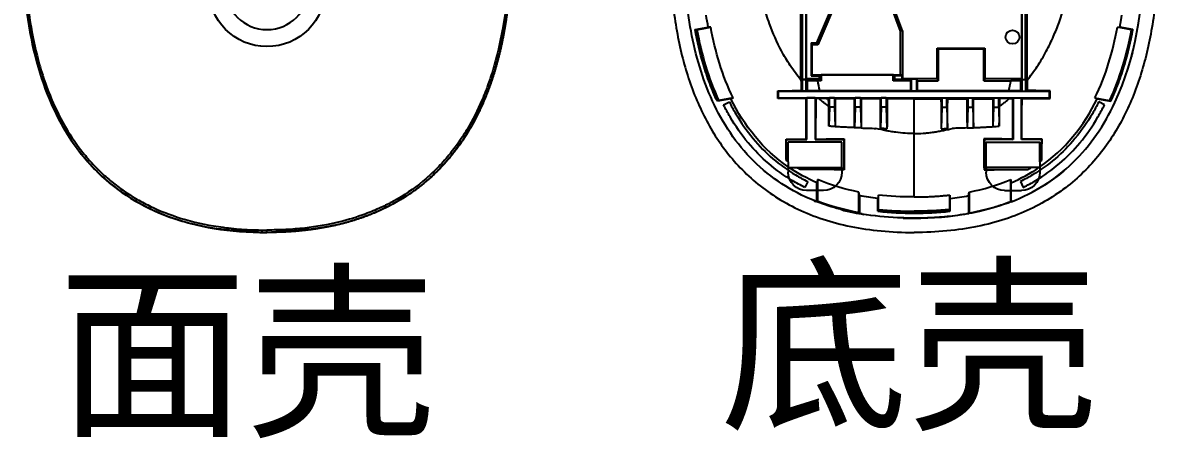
# Model space of a CAD drawing. Header units: inches. Extents: x 645 to 1685, y 564 to 1230.
# Drawn here: x 739 to 861.7, y 563.7 to 608.6 of the extents above; entities that cross this region are included whole.
import ezdxf

# ---------------------------------------------------------------- set-up
doc = ezdxf.new("R2010")
doc.units = ezdxf.units.IN
doc.header["$MEASUREMENT"] = 0
for name, color, linetype in [('57', 7, 'Continuous'), ('60', 7, 'Continuous'), ('90', 7, 'Continuous')]:
    doc.layers.add(name, color=color, linetype=linetype)

msp = doc.modelspace()

# ---------------------------------------------------------------- linework, layer by layer
at = {"color": 1}
msp.add_circle((845.977, 607.008), 0.746, dxfattribs=at)
at = {"layer": '57', "color": 7}
for points, knots in [([(808.93, 615.406), (808.988, 613.277), (809.312, 609.295), (810.394, 603.986), (812.112, 599.231), (814.579, 594.961), (818.022, 591.209), (822.59, 588.251), (828.3, 586.352), (832.868, 585.906), (835.33, 585.906)], [0, 0, 0, 0, 0.1235264, 0.2470526, 0.3705788, 0.494105, 0.6205787, 0.7470525, 0.8735262, 1, 1, 1, 1]), ([(861.73, 615.406), (861.672, 613.277), (861.349, 609.295), (860.267, 603.986), (858.549, 599.231), (856.082, 594.961), (852.639, 591.209), (848.071, 588.251), (842.36, 586.352), (837.793, 585.906), (835.33, 585.906)], [0, 0, 0, 0, 0.1235262, 0.2470524, 0.3705787, 0.4941049, 0.6205787, 0.7470524, 0.8735262, 1, 1, 1, 1])]:
    msp.add_open_spline(points, degree=3, knots=knots, dxfattribs=at)
at = {"layer": '60', "color": 7}
for p, q in [((823.68, 650.694), (823.68, 602.444)), ((846.98, 602.444), (846.98, 650.694)), ((823.68, 602.494), (823.68, 649.394)), ((846.98, 649.394), (846.98, 602.494)), ((823.28, 602.444), (823.28, 622.894)), ((847.38, 602.444), (847.38, 622.894)), ((827.53, 612.794), (824.78, 606.394)), ((827.665, 612.588), (824.915, 606.188)), ((833.874, 607.656), (832.037, 612.588)), ((834.08, 607.694), (832.18, 612.794)), ((811.668, 607.815), (813.082, 608.077)), ((811.855, 607.8), (813.349, 608.077)), ((834.08, 607.694), (833.874, 607.656)), ((833.874, 602.938), (833.874, 607.656)), ((834.08, 607.694), (834.08, 602.494)), ((858.804, 607.8), (857.31, 608.077)), ((858.991, 607.815), (857.577, 608.077)), ((824.221, 606.394), (824.221, 602.835)), ((824.221, 606.394), (824.324, 606.188)), ((824.221, 606.394), (824.78, 606.394)), ((824.78, 606.394), (824.915, 606.188)), ((824.324, 602.938), (824.324, 606.188)), ((824.915, 606.188), (824.324, 606.188)), ((837.83, 605.794), (842.98, 605.794)), ((837.83, 605.794), (837.928, 605.695)), ((837.83, 602.494), (837.83, 605.794)), ((837.928, 605.695), (837.928, 602.296)), ((842.881, 605.695), (837.928, 605.695)), ((842.98, 605.794), (842.881, 605.695)), ((842.881, 602.296), (842.881, 605.695)), ((842.98, 605.794), (842.98, 602.494)), ((824.221, 602.835), (824.324, 602.938)), ((824.221, 602.835), (825.083, 602.835)), ((824.324, 602.938), (833.874, 602.938)), ((825.083, 602.835), (825.28, 602.933)), ((825.083, 602.835), (825.083, 602.494)), ((825.28, 602.933), (825.28, 602.296)), ((833.08, 602.933), (825.28, 602.933)), ((833.08, 602.296), (833.08, 602.933)), ((833.257, 602.845), (833.08, 602.933)), ((833.257, 602.474), (833.257, 602.845)), ((833.257, 602.845), (834.06, 602.845)), ((834.06, 602.845), (833.874, 602.938)), ((834.06, 602.474), (834.06, 602.845)), ((823.28, 602.444), (823.261, 602.424)), ((823.68, 602.424), (823.261, 602.424)), ((823.261, 601.153), (823.261, 602.424)), ((823.28, 602.444), (823.68, 602.444)), ((823.68, 601.144), (823.68, 602.494)), ((823.778, 602.297), (823.68, 602.494)), ((825.083, 602.494), (823.68, 602.494)), ((823.68, 602.424), (823.68, 602.444)), ((823.68, 602.424), (823.68, 601.153)), ((825.28, 602.296), (824.884, 602.296)), ((825.28, 602.296), (825.083, 602.494)), ((833.08, 602.296), (833.257, 602.474)), ((834.94, 602.296), (833.08, 602.296)), ((833.257, 602.474), (834.06, 602.474)), ((834.08, 602.494), (834.06, 602.474)), ((837.83, 602.494), (834.08, 602.494)), ((834.94, 602.296), (835.03, 602.476)), ((834.94, 602.296), (834.94, 601.242)), ((835.03, 602.476), (835.03, 601.152)), ((835.63, 602.476), (835.03, 602.476)), ((835.72, 602.296), (835.63, 602.476)), ((835.63, 601.152), (835.63, 602.476)), ((835.72, 602.296), (837.928, 602.296)), ((835.72, 601.242), (835.72, 602.296)), ((837.83, 602.494), (837.928, 602.296)), ((842.98, 602.494), (842.881, 602.296)), ((842.881, 602.296), (845.775, 602.296)), ((846.98, 602.494), (842.98, 602.494)), ((846.881, 602.297), (846.98, 602.494)), ((846.98, 601.144), (846.98, 602.494)), ((846.98, 602.444), (846.98, 602.424)), ((846.98, 602.444), (847.38, 602.444)), ((846.98, 602.424), (846.98, 601.153)), ((846.98, 602.424), (847.399, 602.424)), ((847.38, 602.444), (847.399, 602.424)), ((847.399, 601.153), (847.399, 602.424)), ((815.537, 600.342), (814.07, 600.07)), ((815.78, 600.436), (814.232, 600.149)), ((820.68, 601.144), (820.609, 601.215)), ((820.68, 600.444), (820.612, 600.376)), ((820.68, 600.444), (820.68, 601.144)), ((823.68, 601.144), (820.68, 601.144)), ((820.68, 600.444), (849.98, 600.444)), ((823.117, 601.225), (823.261, 601.153)), ((823.68, 601.153), (823.261, 601.153)), ((823.658, 600.363), (823.73, 600.435)), ((823.778, 601.242), (823.68, 601.144)), ((823.68, 601.144), (823.68, 601.153)), ((846.98, 601.144), (823.68, 601.144)), ((823.73, 595.944), (823.73, 600.435)), ((824.63, 600.435), (823.73, 600.435)), ((824.63, 600.435), (824.63, 595.944)), ((824.705, 600.36), (824.63, 600.435)), ((825.113, 601.242), (834.94, 601.242)), ((826.101, 600.357), (826.18, 600.435)), ((826.18, 599.444), (826.18, 600.435)), ((826.73, 600.435), (826.18, 600.435)), ((826.73, 600.435), (826.73, 599.444)), ((826.81, 600.355), (826.73, 600.435)), ((828.896, 600.352), (828.98, 600.435)), ((828.98, 599.444), (828.98, 600.435)), ((829.53, 600.435), (828.98, 600.435)), ((829.53, 600.435), (829.53, 599.444)), ((829.614, 600.351), (829.53, 600.435)), ((831.694, 600.349), (831.78, 600.435)), ((831.78, 599.444), (831.78, 600.435)), ((832.33, 600.435), (831.78, 600.435)), ((832.33, 600.435), (832.33, 599.444)), ((832.416, 600.348), (832.33, 600.435)), ((834.94, 601.242), (835.03, 601.152)), ((835.63, 601.152), (835.03, 601.152)), ((835.72, 601.242), (835.63, 601.152)), ((835.72, 601.242), (845.546, 601.242)), ((838.243, 600.348), (838.33, 600.435)), ((838.33, 600.435), (838.33, 599.444)), ((838.33, 600.435), (838.88, 600.435)), ((838.88, 599.444), (838.88, 600.435)), ((838.966, 600.349), (838.88, 600.435)), ((841.046, 600.351), (841.13, 600.435)), ((841.13, 600.435), (841.13, 599.444)), ((841.13, 600.435), (841.68, 600.435)), ((841.68, 599.444), (841.68, 600.435)), ((841.763, 600.352), (841.68, 600.435)), ((843.85, 600.355), (843.93, 600.435)), ((843.93, 600.435), (843.93, 599.444)), ((843.93, 600.435), (844.48, 600.435)), ((844.48, 599.444), (844.48, 600.435)), ((844.558, 600.357), (844.48, 600.435)), ((845.955, 600.36), (846.03, 600.435)), ((846.03, 600.435), (846.03, 595.944)), ((846.03, 600.435), (846.93, 600.435)), ((846.882, 601.242), (846.98, 601.144)), ((846.93, 595.944), (846.93, 600.435)), ((847.002, 600.363), (846.93, 600.435)), ((846.98, 601.153), (846.98, 601.144)), ((846.98, 601.153), (847.399, 601.153)), ((849.98, 601.144), (846.98, 601.144)), ((847.543, 601.225), (847.399, 601.153)), ((849.98, 601.144), (850.051, 601.215)), ((849.98, 600.444), (849.98, 601.144)), ((849.98, 600.444), (850.047, 600.376)), ((854.879, 600.436), (856.428, 600.149)), ((855.123, 600.342), (856.59, 600.07)), ((814.741, 599.694), (815.367, 600.007)), ((826.18, 599.444), (826.113, 597.385)), ((826.73, 599.444), (826.18, 599.444)), ((826.73, 599.444), (826.798, 597.335)), ((828.98, 599.444), (828.907, 597.222)), ((829.53, 599.444), (828.98, 599.444)), ((829.53, 599.444), (829.603, 597.193)), ((831.78, 599.444), (831.704, 597.127)), ((832.33, 599.444), (831.78, 599.444)), ((832.33, 599.444), (832.406, 597.113)), ((838.33, 599.444), (838.254, 597.113)), ((838.33, 599.444), (838.88, 599.444)), ((838.88, 599.444), (838.955, 597.127)), ((841.13, 599.444), (841.056, 597.193)), ((841.13, 599.444), (841.68, 599.444)), ((841.68, 599.444), (841.752, 597.222)), ((843.93, 599.444), (843.861, 597.335)), ((843.93, 599.444), (844.48, 599.444)), ((844.48, 599.444), (844.547, 597.385)), ((855.919, 599.694), (855.293, 600.007)), ((821.53, 595.944), (821.494, 595.98)), ((821.53, 593.667), (821.53, 595.944)), ((821.53, 595.944), (823.73, 595.944)), ((827.53, 595.644), (821.73, 595.644)), ((821.73, 593.526), (821.73, 595.644)), ((823.68, 595.993), (823.73, 595.944)), ((824.684, 595.998), (824.63, 595.944)), ((824.63, 595.944), (827.73, 595.944)), ((827.53, 592.919), (827.53, 595.644)), ((827.73, 595.944), (827.794, 596.007)), ((827.73, 595.944), (827.73, 592.719)), ((842.93, 595.944), (842.866, 596.007)), ((846.03, 595.944), (842.93, 595.944)), ((842.93, 595.944), (842.93, 592.719)), ((843.13, 592.919), (843.13, 595.644)), ((843.13, 595.644), (848.93, 595.644)), ((845.976, 595.998), (846.03, 595.944)), ((846.98, 595.993), (846.93, 595.944)), ((849.13, 595.944), (846.93, 595.944)), ((848.93, 593.526), (848.93, 595.644)), ((849.13, 595.944), (849.166, 595.98)), ((849.13, 593.667), (849.13, 595.944)), ((821.73, 592.919), (821.73, 592.983)), ((821.73, 592.919), (821.73, 592.421)), ((821.824, 592.919), (821.73, 592.919)), ((822.669, 592.919), (827.53, 592.919)), ((827.53, 592.919), (827.53, 592.421)), ((843.13, 592.919), (843.13, 592.421)), ((847.991, 592.919), (843.13, 592.919)), ((848.93, 592.919), (848.836, 592.919)), ((848.93, 592.983), (848.93, 592.919)), ((848.93, 592.919), (848.93, 592.421)), ((827.73, 592.719), (823.01, 592.719)), ((824.88, 591.632), (824.88, 589.325)), ((827.73, 592.719), (827.765, 592.684)), ((842.93, 592.719), (842.895, 592.684)), ((842.93, 592.719), (847.65, 592.719)), ((845.78, 589.259), (845.78, 591.632)), ((823.838, 591.407), (823.53, 590.778)), ((825.54, 590.431), (823.72, 590.431)), ((824.832, 589.226), (824.832, 591.28)), ((845.12, 590.431), (846.94, 590.431)), ((845.828, 589.226), (845.828, 591.28)), ((846.821, 591.407), (847.13, 590.778)), ((829.38, 588.077), (829.38, 590.274)), ((829.428, 589.887), (829.428, 587.952)), ((831.43, 588.193), (831.43, 589.577)), ((831.478, 588.405), (831.478, 589.952)), ((839.182, 588.405), (839.182, 589.952)), ((839.23, 588.193), (839.23, 589.577)), ((841.232, 589.887), (841.232, 587.953)), ((841.28, 590.274), (841.28, 588.01)), ((831.456, 588.19), (831.456, 588.216)), ((839.204, 588.19), (839.204, 588.216))]:
    msp.add_line(p, q, dxfattribs=at)
at = {"layer": '60', "color": 0}
msp.add_line((846.98, 601.144), (823.68, 601.144), dxfattribs=at)
at = {"layer": '60', "color": 7, "extrusion": (0, 0, -1)}
for centre, start, end in [((-823.72, 592.421), 270, 0), ((-825.54, 592.421), 180, 270), ((-845.12, 592.421), 270, 0), ((-846.94, 592.421), 180, 270)]:
    msp.add_arc(centre, 1.99, start, end, dxfattribs=at)
for centre, major_axis, ratio, start_param, end_param in [((823.642, 608.749), (-0.001, 83.309), 0.0016378, 1.648324, 1.6610355), ((824.823, 602.569), (-15.917, 0.001), 0.0171447, 4.7085104, 4.7780632), ((845.837, 602.569), (-15.917, -0.001), 0.0171447, 4.6467147, 4.7162676), ((847.018, 608.749), (-0.001, -83.308), 0.0016378, 1.4805587, 1.4932705), ((825.102, 601.106), (-15.917, 0), 0.0085718, 1.487495, 1.5714967), ((833.976, 600.621), (31.365, 0), 0.0087265, 1.824579, 1.8592776), ((826.366, 610.646), (0, -32.037), 0.0087265, 1.2159356, 1.243825), ((844.293, 610.651), (0, -32.054), 0.0087265, 5.0393314, 5.0668845), ((836.68, 600.622), (-31.383, 0), 0.0087265, 4.4239527, 4.4586316), ((845.557, 601.106), (-15.917, 0), 0.0085718, 1.570096, 1.6540976)]:
    msp.add_ellipse(centre, major_axis=major_axis, ratio=ratio, start_param=start_param, end_param=end_param, dxfattribs=at)
at = {"layer": '60', "color": 7}
for points, degree, knots in [([(824.533, 589.344), (822.08, 590.338), (819.855, 591.769), (816.111, 595.482), (814.651, 597.694), (812.453, 602.493), (811.715, 605.053), (810.745, 610.23), (810.509, 612.848), (810.437, 615.485)], 3, [0, 0, 0, 0, 0.25, 0.25, 0.5, 0.5, 0.75, 0.75, 1, 1, 1, 1]), ([(823.111, 602.36), (822.71, 602.878), (821.938, 603.877), (820.758, 605.897), (819.805, 608.073), (819.005, 610.509), (818.387, 612.927), (818.083, 614.702), (817.914, 615.689)], 3, [0, 0, 0, 0, 0.1355307, 0.26133, 0.4835818, 0.6260398, 0.7921563, 1, 1, 1, 1]), ([(823.111, 602.36), (823.108, 602.914), (823.105, 603.472), (823.1, 604.594), (823.098, 605.159), (823.094, 606.294), (823.093, 606.864), (823.09, 608.006), (823.089, 608.579), (823.086, 610.303), (823.085, 611.459), (823.084, 613.191), (823.084, 613.769), (823.083, 614.925), (823.083, 615.503), (823.083, 616.08)], 3, [0, 0, 0, 0, 0.125, 0.125, 0.25, 0.25, 0.375, 0.375, 0.5, 0.5, 0.75, 0.75, 0.875, 0.875, 1, 1, 1, 1]), ([(845.828, 589.226), (848.32, 590.193), (850.589, 591.604), (854.418, 595.307), (855.914, 597.527), (859.289, 604.777), (860.078, 610.156), (860.223, 615.485)], 3, [0, 0, 0, 0, 0.25, 0.25, 0.5, 0.5, 1, 1, 1, 1]), ([(847.549, 602.36), (847.552, 602.914), (847.554, 603.471), (847.559, 604.593), (847.561, 605.156), (847.565, 606.291), (847.567, 606.86), (847.57, 608.002), (847.571, 608.575), (847.574, 610.298), (847.575, 611.453), (847.576, 613.184), (847.576, 613.761), (847.576, 614.916), (847.576, 615.494), (847.576, 616.071)], 3, [0, 0, 0, 0, 0.125, 0.125, 0.25, 0.25, 0.375, 0.375, 0.5, 0.5, 0.75, 0.75, 0.875, 0.875, 1, 1, 1, 1]), ([(847.549, 602.36), (847.925, 602.846), (848.692, 603.837), (849.632, 605.434), (850.402, 607.03), (851.28, 609.247), (852.126, 612.114), (852.542, 614.516), (852.745, 615.688)], 3, [0, 0, 0, 0, 0.1271561, 0.259407, 0.3829682, 0.4941593, 0.7530649, 1, 1, 1, 1]), ([(814.07, 600.07), (813.767, 600.715), (813.491, 601.372), (813.241, 602.039), (812.99, 602.706), (812.765, 603.382), (812.562, 604.064), (812.195, 605.296), (811.901, 606.551), (811.668, 607.815)], 3, [0, 0, 0, 0, 0.2627624, 0.2627624, 0.2627624, 0.5254495, 0.5254495, 0.5254495, 1, 1, 1, 1]), ([(811.699, 607.794), (811.944, 606.47), (812.255, 605.159), (813.04, 602.582), (813.513, 601.321), (814.085, 600.1)], 3, [0, 0, 0, 0, 0.4996372, 0.4996372, 1, 1, 1, 1]), ([(856.575, 600.099), (857.147, 601.32), (857.62, 602.585), (858.405, 605.161), (858.716, 606.47), (858.961, 607.794)], 3, [0, 0, 0, 0, 0.5003701, 0.5003701, 1, 1, 1, 1]), ([(856.59, 600.07), (856.893, 600.715), (857.169, 601.373), (857.419, 602.04), (857.67, 602.707), (857.896, 603.384), (858.099, 604.066), (858.465, 605.297), (858.758, 606.552), (858.991, 607.815)], 3, [0, 0, 0, 0, 0.2628894, 0.2628894, 0.2628894, 0.5257035, 0.5257035, 0.5257035, 1, 1, 1, 1]), ([(820.609, 601.215), (821.008, 601.217), (821.418, 601.219), (822.255, 601.222), (822.683, 601.224), (823.117, 601.225)], 3, [0, 0, 0, 0, 0.5, 0.5, 1, 1, 1, 1]), ([(823.658, 600.363), (823.126, 600.365), (822.605, 600.367), (821.587, 600.371), (821.091, 600.373), (820.612, 600.376)], 3, [0, 0, 0, 0, 0.5, 0.5, 1, 1, 1, 1]), ([(823.68, 595.993), (823.675, 596.642), (823.671, 597.337), (823.664, 598.8), (823.661, 599.568), (823.658, 600.363)], 3, [0, 0, 0, 0, 0.5, 0.5, 1, 1, 1, 1]), ([(824.705, 600.36), (824.702, 599.572), (824.699, 598.809), (824.693, 597.35), (824.689, 596.653), (824.684, 595.998)], 3, [0, 0, 0, 0, 0.5, 0.5, 1, 1, 1, 1]), ([(826.104, 599.514), (826.075, 599.536), (826.017, 599.578), (825.94, 599.64), (825.864, 599.701), (825.781, 599.765), (825.682, 599.843), (825.523, 599.967), (825.31, 600.139), (825.14, 600.285), (825.053, 600.359)], 3, [0, 0, 0, 0, 0.0794974, 0.1590219, 0.220176, 0.2975041, 0.3910188, 0.5007293, 0.7460844, 1, 1, 1, 1]), ([(826.81, 600.355), (826.808, 599.834), (826.806, 599.321), (826.803, 598.311), (826.801, 597.816), (826.799, 597.333)], 3, [0, 0, 0, 0, 0.5, 0.5, 1, 1, 1, 1]), ([(828.907, 597.222), (828.905, 597.72), (828.903, 598.231), (828.899, 599.278), (828.898, 599.81), (828.896, 600.352)], 3, [0, 0, 0, 0, 0.5, 0.5, 1, 1, 1, 1]), ([(829.614, 600.351), (829.613, 599.804), (829.611, 599.266), (829.607, 598.21), (829.605, 597.695), (829.603, 597.193)], 3, [0, 0, 0, 0, 0.5, 0.5, 1, 1, 1, 1]), ([(831.704, 597.127), (831.702, 597.638), (831.7, 598.163), (831.696, 599.241), (831.695, 599.79), (831.694, 600.349)], 3, [0, 0, 0, 0, 0.5, 0.5, 1, 1, 1, 1]), ([(832.416, 600.348), (832.416, 600.067), (832.415, 599.789), (832.413, 599.237), (832.413, 598.963), (832.41, 598.152), (832.408, 597.625), (832.406, 597.113)], 3, [0, 0, 0, 0, 0.25, 0.25, 0.5, 0.5, 1, 1, 1, 1]), ([(835.33, 600.348), (834.582, 600.348), (833.86, 600.348), (833.117, 600.348), (832.416, 600.348)], 2, [0, 0, 0, 0.5, 0.5, 1, 1, 1]), ([(835.33, 600.348), (835.451, 600.348), (835.693, 600.348), (836.055, 600.348), (836.417, 600.348), (836.78, 600.348), (837.144, 600.349), (837.508, 600.348), (837.875, 600.348), (838.12, 600.348), (838.243, 600.348)], 3, [0, 0, 0, 0, 0.1245025, 0.2487955, 0.3730514, 0.4974465, 0.6221595, 0.7473701, 0.8732576, 1, 1, 1, 1]), ([(838.243, 600.348), (838.244, 600.067), (838.245, 599.789), (838.246, 599.237), (838.247, 598.963), (838.25, 598.152), (838.252, 597.625), (838.254, 597.113)], 3, [0, 0, 0, 0, 0.25, 0.25, 0.5, 0.5, 1, 1, 1, 1]), ([(838.955, 597.127), (838.958, 597.638), (838.96, 598.163), (838.963, 599.241), (838.965, 599.79), (838.966, 600.349)], 3, [0, 0, 0, 0, 0.5, 0.5, 1, 1, 1, 1]), ([(841.046, 600.351), (841.047, 599.804), (841.048, 599.266), (841.052, 598.21), (841.054, 597.695), (841.056, 597.193)], 3, [0, 0, 0, 0, 0.5, 0.5, 1, 1, 1, 1]), ([(841.752, 597.222), (841.754, 597.72), (841.756, 598.231), (841.76, 599.278), (841.762, 599.81), (841.763, 600.352)], 3, [0, 0, 0, 0, 0.5, 0.5, 1, 1, 1, 1]), ([(843.85, 600.355), (843.851, 599.834), (843.853, 599.321), (843.857, 598.311), (843.859, 597.816), (843.861, 597.333)], 3, [0, 0, 0, 0, 0.5, 0.5, 1, 1, 1, 1]), ([(844.556, 599.525), (844.607, 599.562), (844.71, 599.638), (844.862, 599.753), (845.014, 599.87), (845.164, 599.989), (845.313, 600.111), (845.461, 600.234), (845.558, 600.317), (845.607, 600.359)], 3, [0, 0, 0, 0, 0.1423576, 0.2848134, 0.4274086, 0.570184, 0.7131807, 0.8564393, 1, 1, 1, 1]), ([(845.955, 600.36), (845.957, 599.572), (845.96, 598.809), (845.967, 597.35), (845.971, 596.653), (845.976, 595.998)], 3, [0, 0, 0, 0, 0.5, 0.5, 1, 1, 1, 1]), ([(846.98, 595.993), (846.984, 596.642), (846.989, 597.337), (846.996, 598.8), (846.999, 599.568), (847.002, 600.363)], 3, [0, 0, 0, 0, 0.5, 0.5, 1, 1, 1, 1]), ([(847.002, 600.363), (847.533, 600.365), (848.055, 600.367), (849.072, 600.371), (849.568, 600.373), (850.047, 600.376)], 3, [0, 0, 0, 0, 0.5, 0.5, 1, 1, 1, 1]), ([(850.051, 601.215), (849.652, 601.217), (849.242, 601.219), (848.404, 601.222), (847.977, 601.224), (847.543, 601.225)], 3, [0, 0, 0, 0, 0.5, 0.5, 1, 1, 1, 1]), ([(823.53, 590.778), (823.067, 591.006), (821.688, 591.751), (819.552, 593.278), (817.28, 595.592), (815.742, 597.808), (814.964, 599.247), (814.741, 599.694)], 3, [0, 0, 0, 0, 0.1213058, 0.3685741, 0.6177669, 0.8835467, 1, 1, 1, 1]), ([(815.367, 600.007), (815.583, 599.574), (816.337, 598.179), (817.823, 596.039), (820.009, 593.812), (822.063, 592.345), (823.392, 591.626), (823.838, 591.407)], 3, [0, 0, 0, 0, 0.1164381, 0.3822269, 0.6314281, 0.8787049, 1, 1, 1, 1]), ([(855.293, 600.007), (855.076, 599.574), (854.322, 598.179), (852.836, 596.039), (850.65, 593.812), (848.597, 592.345), (847.268, 591.626), (846.821, 591.407)], 3, [0, 0, 0, 0, 0.1164381, 0.3822269, 0.6314281, 0.8787049, 1, 1, 1, 1]), ([(847.13, 590.778), (847.593, 591.006), (848.972, 591.751), (851.108, 593.278), (853.38, 595.592), (854.918, 597.808), (855.696, 599.247), (855.919, 599.694)], 3, [0, 0, 0, 0, 0.1213058, 0.3685741, 0.6177669, 0.8835467, 1, 1, 1, 1]), ([(828.907, 597.222), (828.811, 597.226), (828.618, 597.235), (828.326, 597.249), (828.03, 597.264), (827.729, 597.279), (827.423, 597.296), (827.112, 597.313), (826.903, 597.326), (826.798, 597.333)], 3, [0, 0, 0, 0, 0.1356607, 0.2735495, 0.4137684, 0.5564199, 0.7016077, 0.8494344, 1, 1, 1, 1]), ([(835.33, 596.592), (835.011, 596.597), (834.354, 596.609), (833.501, 596.701), (832.816, 596.804), (832.095, 596.933), (831.577, 597.054), (831.211, 597.14)], 3, [0, 0, 0, 0, 0.2298558, 0.4727159, 0.6169251, 0.7292586, 1, 1, 1, 1]), ([(835.33, 596.592), (835.66, 596.598), (836.152, 596.607), (836.818, 596.665), (837.328, 596.726), (837.85, 596.806), (838.376, 596.9), (838.911, 597.009), (839.268, 597.096), (839.449, 597.14)], 3, [0, 0, 0, 0, 0.2374358, 0.3541392, 0.4816712, 0.6069399, 0.7350641, 0.8661366, 1, 1, 1, 1]), ([(835.33, 589.74), (835.33, 589.884), (835.33, 590.325), (835.33, 591.369), (835.33, 592.934), (835.33, 594.712), (835.33, 596.004), (835.33, 596.592)], 3, [0, 0, 0, 0, 0.157979, 0.3810089, 0.6040388, 0.8270687, 1, 1, 1, 1]), ([(841.752, 597.223), (841.842, 597.227), (842.022, 597.235), (842.29, 597.248), (842.556, 597.261), (842.82, 597.276), (843.082, 597.291), (843.343, 597.306), (843.601, 597.322), (843.772, 597.334), (843.858, 597.34)], 3, [0, 0, 0, 0, 0.1276009, 0.2543526, 0.3803149, 0.505542, 0.6300829, 0.7539813, 0.8772757, 1, 1, 1, 1]), ([(821.53, 593.667), (821.523, 593.903), (821.517, 594.211), (821.508, 594.788), (821.505, 594.999), (821.5, 595.346), (821.499, 595.467), (821.496, 595.717), (821.495, 595.846), (821.494, 595.98)], 3, [0, 0, 0, 0, 0.5, 0.5, 0.75, 0.75, 0.875, 0.875, 1, 1, 1, 1]), ([(824.684, 595.998), (825.185, 596), (825.696, 596.002), (826.734, 596.005), (827.26, 596.006), (827.794, 596.007)], 3, [0, 0, 0, 0, 0.5, 0.5, 1, 1, 1, 1]), ([(827.794, 596.007), (827.79, 595.353), (827.785, 594.75), (827.776, 593.642), (827.77, 593.137), (827.765, 592.684)], 3, [0, 0, 0, 0, 0.5, 0.5, 1, 1, 1, 1]), ([(845.976, 595.998), (845.474, 596), (844.963, 596.002), (843.926, 596.005), (843.399, 596.006), (842.866, 596.007)], 3, [0, 0, 0, 0, 0.5, 0.5, 1, 1, 1, 1]), ([(842.866, 596.007), (842.87, 595.353), (842.874, 594.75), (842.884, 593.642), (842.889, 593.137), (842.895, 592.684)], 3, [0, 0, 0, 0, 0.5, 0.5, 1, 1, 1, 1]), ([(849.13, 593.667), (849.136, 593.903), (849.143, 594.211), (849.152, 594.788), (849.155, 594.999), (849.159, 595.346), (849.161, 595.467), (849.163, 595.717), (849.165, 595.846), (849.166, 595.98)], 3, [0, 0, 0, 0, 0.5, 0.5, 0.75, 0.75, 0.875, 0.875, 1, 1, 1, 1]), ([(819.165, 592.536), (819.168, 592.533), (819.202, 592.504), (819.238, 592.475), (819.273, 592.446)], 3, [0, 0, 0, 0, 0.0174795, 1, 1, 1, 1]), ([(827.765, 592.684), (827.272, 592.686), (826.795, 592.687), (826.108, 592.691), (825.884, 592.692), (825.555, 592.694), (825.447, 592.695), (825.234, 592.696), (825.128, 592.697), (824.612, 592.7), (824.234, 592.704), (823.728, 592.709), (823.569, 592.711), (823.346, 592.714), (823.275, 592.715), (823.138, 592.717), (823.072, 592.718), (823.01, 592.719)], 3, [0, 0, 0, 0, 0.25, 0.25, 0.375, 0.375, 0.4375, 0.4375, 0.5, 0.5, 0.75, 0.75, 0.875, 0.875, 0.9375, 0.9375, 1, 1, 1, 1]), ([(842.895, 592.684), (843.388, 592.686), (843.864, 592.687), (844.552, 592.691), (844.776, 592.692), (845.104, 592.694), (845.212, 592.695), (845.426, 592.696), (845.531, 592.697), (846.048, 592.7), (846.425, 592.704), (846.932, 592.709), (847.091, 592.711), (847.313, 592.714), (847.385, 592.715), (847.522, 592.717), (847.587, 592.718), (847.65, 592.719)], 3, [0, 0, 0, 0, 0.25, 0.25, 0.375, 0.375, 0.4375, 0.4375, 0.5, 0.5, 0.75, 0.75, 0.875, 0.875, 0.9375, 0.9375, 1, 1, 1, 1]), ([(851.515, 592.553), (851.507, 592.546), (850.877, 592.017), (850.202, 591.52), (849.491, 591.065)], 3, [0, 0, 0, 0, 0.0126514, 1, 1, 1, 1]), ([(829.726, 587.892), (828.808, 588.07), (827.038, 588.411), (825.347, 589.036), (824.533, 589.337)], 3, [0, 0, 0, 0, 0.5185339, 1, 1, 1, 1]), ([(824.832, 589.226), (824.834, 589.23), (824.836, 589.234), (824.84, 589.242), (824.846, 589.255), (824.86, 589.284), (824.872, 589.309), (824.88, 589.325)], 3, [0, 0, 0, 0, 0.125, 0.125, 0.25, 0.5, 1, 1, 1, 1]), ([(845.828, 589.226), (845.093, 588.964), (843.591, 588.428), (842.029, 588.113), (841.232, 587.953)], 3, [0, 0, 0, 0, 0.4898401, 1, 1, 1, 1]), ([(841.28, 588.01), (841.689, 588.085), (842.097, 588.168), (842.503, 588.262), (842.908, 588.355), (843.312, 588.458), (843.712, 588.571), (844.411, 588.769), (845.102, 588.997), (845.78, 589.259)], 3, [0, 0, 0, 0, 0.2669309, 0.2669309, 0.2669309, 0.5338777, 0.5338777, 0.5338777, 1, 1, 1, 1]), ([(845.969, 589.271), (844.709, 588.772), (843.339, 588.364), (841.859, 588.062), (841.853, 588.061)], 3, [0, 0, 0, 0, 0.9964674, 1, 1, 1, 1]), ([(845.828, 589.226), (845.823, 589.229), (845.819, 589.232), (845.81, 589.238), (845.806, 589.241), (845.802, 589.244)], 3, [0, 0, 0, 0, 0.5, 0.5, 1, 1, 1, 1]), ([(827.417, 588.383), (827.864, 588.266), (828.681, 588.076), (829.533, 587.92), (829.914, 587.858)], 3, [0, 0, 0, 0, 0.5602809, 1, 1, 1, 1]), ([(829.428, 587.952), (829.426, 587.957), (829.424, 587.963), (829.42, 587.973), (829.414, 587.989), (829.4, 588.025), (829.388, 588.056), (829.38, 588.077)], 3, [0, 0, 0, 0, 0.125, 0.125, 0.25, 0.5, 1, 1, 1, 1]), ([(835.33, 587.983), (835.33, 588.018), (835.33, 588.084), (835.33, 588.167), (835.33, 588.201)], 3, [0, 0, 0, 0, 0.61829, 1, 1, 1, 1]), ([(835.33, 587.455), (834.734, 587.455), (834.137, 587.468), (833.542, 587.497), (832.264, 587.558), (830.987, 587.687), (829.726, 587.9)], 3, [0, 0, 0, 0, 0.3176532, 0.3176532, 0.3176532, 1, 1, 1, 1]), ([(840.621, 587.84), (840.235, 587.779), (839.117, 587.623), (837.35, 587.479), (835.971, 587.443), (835.33, 587.444)], 3, [0, 0, 0, 0, 0.2209351, 0.6382134, 1, 1, 1, 1])]:
    msp.add_open_spline(points, degree=degree, knots=knots, dxfattribs=at)
for points, degree in [([(813.082, 608.077), (813.003, 608.504), (812.93, 608.939), (812.863, 609.382)], 3), ([(857.577, 608.077), (857.696, 608.718), (857.796, 609.382)], 2), ([(811.668, 607.815), (811.678, 607.808), (811.688, 607.801), (811.699, 607.794)], 3), ([(811.699, 607.794), (811.751, 607.796), (811.803, 607.798), (811.855, 607.8)], 3), ([(811.855, 607.8), (812.346, 605.156), (813.085, 602.589), (814.232, 600.149)], 3), ([(813.349, 608.077), (813.196, 608.065), (813.11, 608.065), (813.082, 608.077)], 3), ([(815.78, 600.436), (814.589, 602.862), (813.84, 605.429), (813.349, 608.077)], 3), ([(854.879, 600.436), (856.071, 602.862), (856.819, 605.429), (857.31, 608.077)], 3), ([(858.804, 607.8), (858.314, 605.156), (857.574, 602.589), (856.428, 600.149)], 3), ([(857.31, 608.077), (857.464, 608.065), (857.55, 608.065), (857.577, 608.077)], 3), ([(858.961, 607.794), (858.901, 607.793), (858.804, 607.8)], 2), ([(858.991, 607.815), (858.981, 607.808), (858.971, 607.801), (858.961, 607.794)], 3), ([(858.933, 605.337), (858.866, 605.075), (858.798, 604.815), (858.727, 604.558)], 3), ([(823.111, 602.36), (823.113, 601.982), (823.115, 601.603), (823.117, 601.225)], 3), ([(824.884, 602.296), (824.961, 601.945), (825.037, 601.594), (825.113, 601.242)], 3), ([(845.775, 602.296), (845.664, 601.766), (845.546, 601.242)], 2), ([(847.549, 602.36), (847.546, 601.765), (847.543, 601.225)], 2), ([(815.537, 600.342), (815.554, 600.361), (815.629, 600.392), (815.78, 600.436)], 3), ([(821.73, 592.983), (819.033, 594.831), (816.97, 597.409), (815.537, 600.342)], 3), ([(820.612, 600.376), (820.611, 600.652), (820.61, 600.932), (820.609, 601.215)], 3), ([(825.053, 600.359), (824.877, 600.36), (824.705, 600.36)], 2), ([(828.896, 600.352), (828.196, 600.352), (827.5, 600.354), (826.81, 600.355)], 3), ([(831.694, 600.349), (830.999, 600.349), (830.305, 600.35), (829.614, 600.351)], 3), ([(835.33, 596.592), (835.33, 597.761), (835.33, 599.032), (835.33, 600.348)], 3), ([(838.966, 600.349), (839.661, 600.349), (840.354, 600.35), (841.046, 600.351)], 3), ([(841.763, 600.352), (842.464, 600.352), (843.159, 600.354), (843.85, 600.355)], 3), ([(845.607, 600.359), (845.723, 600.359), (845.839, 600.36), (845.955, 600.36)], 3), ([(848.93, 592.983), (851.627, 594.831), (853.69, 597.409), (855.123, 600.342)], 3), ([(850.047, 600.376), (850.049, 600.655), (850.05, 600.935), (850.051, 601.215)], 3), ([(855.123, 600.342), (855.106, 600.361), (855.03, 600.392), (854.879, 600.436)], 3), ([(814.07, 600.07), (814.075, 600.08), (814.08, 600.09), (814.085, 600.099)], 3), ([(814.232, 600.149), (814.183, 600.132), (814.134, 600.116), (814.085, 600.099)], 3), ([(826.113, 597.385), (826.109, 598.069), (826.107, 598.781), (826.104, 599.515)], 3), ([(844.547, 597.385), (844.55, 598.072), (844.553, 598.788), (844.556, 599.525)], 3), ([(856.428, 600.149), (856.49, 600.13), (856.539, 600.114), (856.575, 600.099)], 3), ([(856.59, 600.07), (856.585, 600.08), (856.58, 600.09), (856.575, 600.099)], 3), ([(826.802, 597.338), (826.452, 597.36), (826.113, 597.385)], 2), ([(829.603, 597.193), (829.252, 597.207), (828.908, 597.222)], 2), ([(829.603, 597.193), (830.139, 597.175), (830.675, 597.158), (831.211, 597.14)], 3), ([(832.406, 597.113), (832.172, 597.117), (831.938, 597.122), (831.704, 597.127)], 3), ([(838.254, 597.113), (838.488, 597.118), (838.721, 597.123), (838.955, 597.127)], 3), ([(841.056, 597.193), (840.521, 597.175), (839.985, 597.158), (839.449, 597.14)], 3), ([(841.056, 597.193), (841.288, 597.203), (841.52, 597.213), (841.752, 597.222)], 3), ([(843.858, 597.338), (844.087, 597.353), (844.317, 597.369), (844.547, 597.385)], 3), ([(821.494, 595.98), (822.155, 595.985), (822.89, 595.99), (823.68, 595.993)], 3), ([(849.166, 595.98), (848.505, 595.985), (847.769, 595.99), (846.98, 595.993)], 3), ([(821.73, 593.526), (821.629, 593.596), (821.53, 593.667)], 2), ([(821.73, 593.526), (821.73, 593.197), (821.73, 593.027), (821.73, 592.983)], 3), ([(824.832, 591.28), (823.779, 591.734), (822.774, 592.276), (821.824, 592.919)], 3), ([(821.824, 592.919), (821.891, 592.919), (822.15, 592.919), (822.669, 592.919)], 3), ([(823.01, 592.719), (822.895, 592.784), (822.782, 592.851), (822.669, 592.919)], 3), ([(845.828, 591.28), (846.881, 591.734), (847.885, 592.276), (848.836, 592.919)], 3), ([(847.65, 592.719), (847.764, 592.784), (847.878, 592.851), (847.991, 592.919)], 3), ([(848.836, 592.919), (848.768, 592.919), (848.509, 592.919), (847.991, 592.919)], 3), ([(848.93, 593.526), (848.997, 593.572), (849.064, 593.619), (849.13, 593.667)], 3), ([(848.93, 593.526), (848.93, 593.197), (848.93, 593.027), (848.93, 592.983)], 3), ([(824.88, 591.632), (824.864, 591.423), (824.848, 591.309), (824.832, 591.28)], 3), ([(829.38, 590.274), (827.834, 590.574), (826.329, 591.012), (824.88, 591.632)], 3), ([(841.28, 590.274), (842.826, 590.574), (844.33, 591.012), (845.78, 591.632)], 3), ([(845.78, 591.632), (845.796, 591.423), (845.812, 591.309), (845.828, 591.28)], 3), ([(824.518, 589.34), (824.589, 589.311), (824.66, 589.283), (824.731, 589.255)], 3), ([(824.533, 589.337), (824.533, 589.344)], 1), ([(824.832, 589.226), (824.682, 589.284), (824.533, 589.344)], 2), ([(824.88, 589.325), (826.339, 588.763), (827.842, 588.358), (829.38, 588.077)], 3), ([(829.428, 589.887), (829.412, 589.928), (829.396, 590.056), (829.38, 590.274)], 3), ([(831.43, 589.577), (830.759, 589.656), (830.091, 589.758), (829.428, 589.887)], 3), ([(831.478, 589.952), (831.462, 589.738), (831.446, 589.613), (831.43, 589.577)], 3), ([(835.33, 589.74), (833.971, 589.74), (832.687, 589.813), (831.478, 589.952)], 3), ([(835.33, 589.74), (837.341, 589.74), (839.182, 589.952)], 2), ([(839.182, 589.952), (839.198, 589.738), (839.214, 589.613), (839.23, 589.577)], 3), ([(839.23, 589.577), (839.901, 589.656), (840.568, 589.758), (841.232, 589.887)], 3), ([(841.232, 589.887), (841.248, 589.928), (841.264, 590.056), (841.28, 590.274)], 3), ([(845.78, 589.259), (845.787, 589.254), (845.794, 589.249), (845.802, 589.244)], 3), ([(829.726, 587.9), (829.576, 587.926), (829.428, 587.952)], 2), ([(831.43, 588.193), (831.439, 588.201), (831.447, 588.208), (831.456, 588.216)], 3), ([(831.456, 588.19), (831.463, 588.261), (831.471, 588.333), (831.478, 588.405)], 3), ([(831.456, 588.216), (831.959, 588.16), (832.464, 588.116), (832.969, 588.084)], 3), ([(831.456, 588.19), (832.743, 588.047), (834.035, 587.983), (835.33, 587.983)], 3), ([(831.478, 588.405), (832.758, 588.264), (834.042, 588.201), (835.33, 588.201)], 3), ([(832.969, 588.084), (833.516, 588.061), (834.062, 588.039), (834.609, 588.016)], 3), ([(834.609, 588.016), (834.849, 588.012), (835.089, 588.009), (835.33, 588.01)], 3), ([(839.182, 588.405), (837.902, 588.264), (836.617, 588.201), (835.33, 588.201)], 3), ([(835.33, 587.983), (836.625, 587.983), (837.916, 588.047), (839.204, 588.19)], 3), ([(836.871, 588.041), (836.113, 588.009), (835.33, 588.009)], 2), ([(835.33, 587.987), (835.33, 587.996), (835.33, 588.005), (835.33, 588.014)], 3), ([(835.33, 587.455), (837.309, 587.455), (839.284, 587.602), (841.232, 587.952)], 3), ([(838.509, 588.147), (837.692, 588.074), (836.871, 588.041)], 2), ([(839.204, 588.216), (838.857, 588.178), (838.509, 588.147)], 2), ([(839.204, 588.19), (839.196, 588.245), (839.189, 588.316), (839.182, 588.405)], 3), ([(839.23, 588.193), (839.204, 588.216)], 1), ([(841.244, 587.945), (841.037, 587.908), (840.829, 587.873), (840.621, 587.84)], 3), ([(841.853, 588.061), (841.581, 588.005), (841.305, 587.953), (841.025, 587.905)], 3), ([(841.232, 587.953), (841.241, 587.963), (841.249, 587.973), (841.258, 587.984)], 3), ([(841.886, 588.067), (841.672, 588.024), (841.458, 587.984), (841.244, 587.945)], 3), ([(841.258, 587.984), (841.265, 587.993), (841.273, 588.001), (841.28, 588.01)], 3), ([(829.726, 587.9), (829.726, 587.892)], 1), ([(834.161, 587.461), (834.546, 587.45), (834.935, 587.444), (835.33, 587.444)], 3), ([(836.986, 587.48), (836.444, 587.456), (835.892, 587.444), (835.33, 587.444)], 3), ([(835.33, 587.444), (835.33, 587.455)], 1)]:
    msp.add_open_spline(points, degree=degree, dxfattribs=at)
at = {"layer": '90', "color": 7}
for p, q in [((765.388, 585.919), (765.388, 586.161)), ((765.388, 585.906), (765.388, 585.919))]:
    msp.add_line(p, q, dxfattribs=at)
at = {"layer": '90', "color": 1, "extrusion": (0, 0, -1)}
msp.add_arc((-765.388, 612.306), 6.327, 180, 0, dxfattribs=at)
at = {"layer": '90', "color": 1}
msp.add_arc((765.388, 612.306), 4.496, 180, 0, dxfattribs=at)
at = {"layer": '90', "color": 7}
msp.add_open_spline([(738.988, 615.406), (739.043, 613.366), (739.348, 609.484), (740.384, 604.256), (742.004, 599.629), (744.22, 595.614), (747.051, 592.231), (750.525, 589.509), (754.678, 587.484), (759.56, 586.21), (763.347, 585.906), (765.388, 585.906)], degree=3, dxfattribs=at)
for points, degree, knots in [([(739.002, 615.406), (739.056, 614.184), (739.188, 611.226), (739.936, 606.054), (741.712, 599.974), (745.054, 594.189), (749.182, 590.392), (753.578, 587.951), (758.755, 586.245), (762.973, 586.038), (765.388, 585.919)], 3, [0, 0, 0, 0, 0.0818377, 0.1981714, 0.3490377, 0.5032968, 0.6392745, 0.7185249, 0.8388186, 1, 1, 1, 1]), ([(739.187, 615.411), (739.235, 614.311), (739.327, 612.201), (739.736, 608.722), (740.516, 604.701), (741.791, 600.812), (743.452, 597.44), (744.897, 595.242), (746.121, 593.774), (746.889, 592.952), (747.691, 592.161), (748.75, 591.24), (750.104, 590.245), (751.545, 589.352), (753.665, 588.271), (756.687, 587.163), (760.029, 586.497), (762.987, 586.203), (764.571, 586.175), (765.388, 586.161)], 3, [0, 0, 0, 0, 0.074132, 0.142252, 0.2357772, 0.3497375, 0.4166667, 0.4885851, 0.5262685, 0.5453177, 0.5643586, 0.6021689, 0.6397498, 0.677445, 0.7162175, 0.7999182, 0.8933024, 0.9449621, 1, 1, 1, 1]), ([(791.589, 615.411), (791.523, 614.034), (791.403, 611.492), (790.917, 608.024), (790.323, 605.223), (789.711, 603.081), (789.187, 601.58), (788.835, 600.693), (788.21, 599.214), (787.34, 597.491), (786.024, 595.48), (784.89, 594.027), (783.646, 592.677), (781.767, 590.978), (779.755, 589.614), (777.615, 588.534), (775.692, 587.737), (772.959, 586.903), (770.065, 586.411), (767.431, 586.191), (766.069, 586.171), (765.388, 586.161)], 3, [0, 0, 0, 0, 0.0928221, 0.1713537, 0.2355986, 0.2855632, 0.3212538, 0.3426718, 0.3498193, 0.4294834, 0.4721619, 0.511538, 0.5535545, 0.5956337, 0.6819827, 0.7161736, 0.7570024, 0.8220514, 0.9082413, 0.954126, 1, 1, 1, 1]), ([(791.774, 615.406), (791.736, 614.484), (791.625, 611.75), (790.967, 606.568), (789.186, 600.205), (785.745, 594.219), (781.67, 590.451), (777.385, 588.046), (772.234, 586.274), (767.951, 586.052), (765.388, 585.919)], 3, [0, 0, 0, 0, 0.0618131, 0.1831047, 0.3490045, 0.5009228, 0.6392695, 0.7144027, 0.8290242, 1, 1, 1, 1]), ([(791.788, 615.406), (791.694, 611.964), (791.234, 608.897), (790.772, 605.825), (789.944, 603.143), (789.112, 600.445), (787.911, 598.154), (786.698, 595.838), (785.114, 593.95), (783.505, 592.031), (781.52, 590.564), (779.492, 589.064), (777.083, 588.045), (774.605, 586.996), (771.736, 586.461), (768.764, 585.906), (765.388, 585.906)], 2, [0, 0, 0, 0.125, 0.125, 0.25, 0.25, 0.375, 0.375, 0.5, 0.5, 0.625, 0.625, 0.75, 0.75, 0.875, 0.875, 1, 1, 1])]:
    msp.add_open_spline(points, degree=degree, knots=knots, dxfattribs=at)

# ---------------------------------------------------------------- texts
at = {"char_height": 15, "width": 170.9462, "attachment_point": 1}
for s, insert in [('{\\fNSimSun|b1|i0|c134|p49;底壳}', (814.341, 581.206)), ('{\\fNSimSun|b1|i0|c134|p49;面壳}', (742.775, 580.44))]:
    msp.add_mtext(s, dxfattribs=dict(at, insert=insert))

doc.saveas('drawing.dxf')
